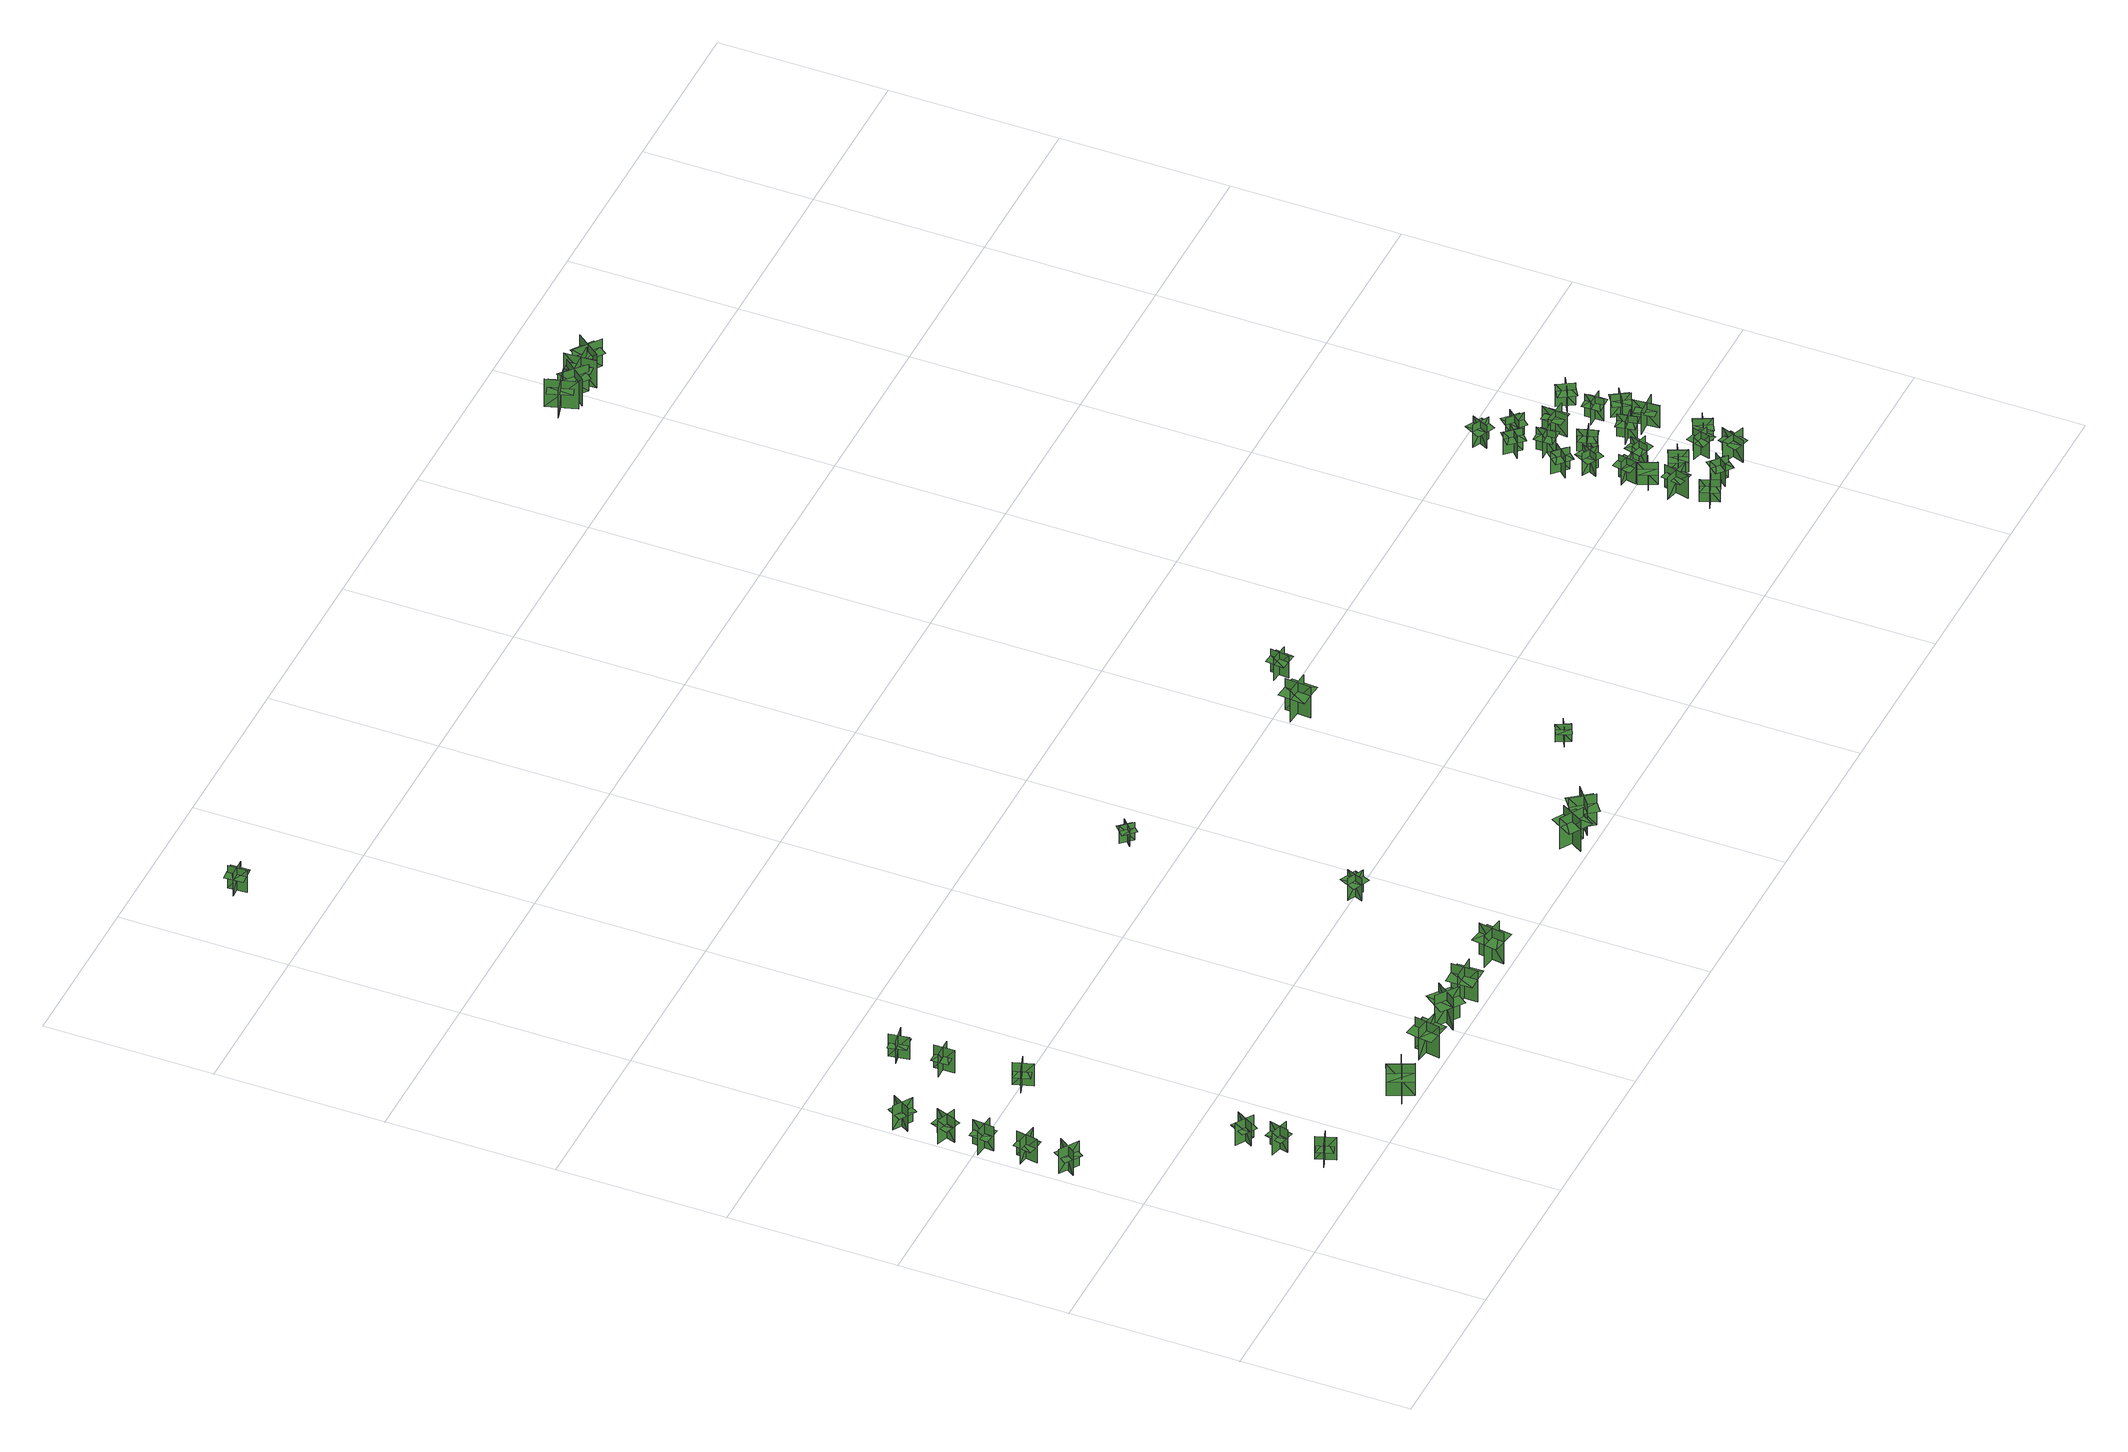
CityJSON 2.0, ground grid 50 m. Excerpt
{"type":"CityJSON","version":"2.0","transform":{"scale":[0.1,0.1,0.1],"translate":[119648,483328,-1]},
"CityObjects":{
"tree1":{"type":"SolitaryVegetationObject","geometry":[{"type":"MultiSurface","lod":"1","boundaries":[[[0,1,2]],[[0,2,3]],[[4,5,6]],[[4,6,7]],[[8,9,10]],[[8,10,11]],[[8,12,13]],[[8,13,9]]]}]},
"tree2":{"type":"SolitaryVegetationObject","geometry":[{"type":"MultiSurface","lod":"1","boundaries":[[[14,15,16]],[[14,16,17]],[[18,19,20]],[[18,20,21]],[[22,23,24]],[[22,24,25]],[[22,26,27]],[[22,27,23]]]}]},
"tree3":{"type":"SolitaryVegetationObject","geometry":[{"type":"MultiSurface","lod":"1","boundaries":[[[28,29,30]],[[28,30,31]],[[32,33,34]],[[32,34,35]],[[36,37,38]],[[36,38,39]],[[36,40,41]],[[36,41,37]]]}]},
"tree4":{"type":"SolitaryVegetationObject","geometry":[{"type":"MultiSurface","lod":"1","boundaries":[[[42,43,44]],[[42,44,45]],[[46,47,48]],[[46,48,49]],[[50,51,52]],[[50,52,53]],[[50,54,55]],[[50,55,51]]]}]},
"tree5":{"type":"SolitaryVegetationObject","geometry":[{"type":"MultiSurface","lod":"1","boundaries":[[[56,57,58]],[[56,58,59]],[[60,61,62]],[[60,62,63]],[[64,65,66]],[[64,66,67]],[[64,68,69]],[[64,69,65]]]}]},
"tree6":{"type":"SolitaryVegetationObject","geometry":[{"type":"MultiSurface","lod":"1","boundaries":[[[70,71,72]],[[70,72,73]],[[74,75,76]],[[74,76,77]],[[78,79,80]],[[78,80,81]],[[78,82,83]],[[78,83,79]]]}]},
"tree7":{"type":"SolitaryVegetationObject","geometry":[{"type":"MultiSurface","lod":"1","boundaries":[[[84,85,86]],[[84,86,87]],[[88,89,90]],[[88,90,91]],[[92,93,94]],[[92,94,95]],[[92,96,97]],[[92,97,93]]]}]},
"tree8":{"type":"SolitaryVegetationObject","geometry":[{"type":"MultiSurface","lod":"1","boundaries":[[[98,99,100]],[[98,100,101]],[[102,103,104]],[[102,104,105]],[[106,107,108]],[[106,108,109]],[[106,110,111]],[[106,111,107]]]}]},
"tree9":{"type":"SolitaryVegetationObject","geometry":[{"type":"MultiSurface","lod":"1","boundaries":[[[112,113,114]],[[112,114,115]],[[116,117,118]],[[116,118,119]],[[120,121,122]],[[120,122,123]],[[120,124,125]],[[120,125,121]]]}]},
"tree10":{"type":"SolitaryVegetationObject","geometry":[{"type":"MultiSurface","lod":"1","boundaries":[[[126,127,128]],[[126,128,129]],[[130,131,132]],[[130,132,133]],[[134,135,136]],[[134,136,137]],[[134,138,139]],[[134,139,135]]]}]},
"tree11":{"type":"SolitaryVegetationObject","geometry":[{"type":"MultiSurface","lod":"1","boundaries":[[[140,141,142]],[[140,142,143]],[[144,145,146]],[[144,146,147]],[[148,149,150]],[[148,150,151]],[[148,152,153]],[[148,153,149]]]}]},
"tree12":{"type":"SolitaryVegetationObject","geometry":[{"type":"MultiSurface","lod":"1","boundaries":[[[154,155,156]],[[154,156,157]],[[158,159,160]],[[158,160,161]],[[162,163,164]],[[162,164,165]],[[162,165,166]],[[162,166,167]]]}]},
"tree13":{"type":"SolitaryVegetationObject","geometry":[{"type":"MultiSurface","lod":"1","boundaries":[[[168,169,170]],[[168,170,171]],[[172,173,174]],[[172,174,175]],[[176,177,178]],[[176,178,179]],[[176,179,180]],[[176,180,181]]]}]},
"tree14":{"type":"SolitaryVegetationObject","geometry":[{"type":"MultiSurface","lod":"1","boundaries":[[[182,183,184]],[[182,184,185]],[[186,187,188]],[[186,188,189]],[[190,191,192]],[[190,192,193]],[[190,193,194]],[[190,194,195]]]}]},
"tree15":{"type":"SolitaryVegetationObject","geometry":[{"type":"MultiSurface","lod":"1","boundaries":[[[196,197,198]],[[196,198,199]],[[200,201,202]],[[200,202,203]],[[204,205,206]],[[204,206,207]],[[204,207,208]],[[204,208,209]]]}]},
"tree16":{"type":"SolitaryVegetationObject","geometry":[{"type":"MultiSurface","lod":"1","boundaries":[[[210,211,212]],[[210,212,213]],[[214,215,216]],[[214,216,217]],[[218,219,220]],[[218,220,221]],[[218,221,222]],[[218,222,223]]]}]},
"tree17":{"type":"SolitaryVegetationObject","geometry":[{"type":"MultiSurface","lod":"1","boundaries":[[[224,225,226]],[[224,226,227]],[[228,229,230]],[[228,230,231]],[[232,233,234]],[[232,234,235]],[[232,235,236]],[[232,236,237]]]}]},
"tree18":{"type":"SolitaryVegetationObject","geometry":[{"type":"MultiSurface","lod":"1","boundaries":[[[238,239,240]],[[238,240,241]],[[242,243,244]],[[242,244,245]],[[246,247,248]],[[246,248,249]],[[246,249,250]],[[246,250,251]]]}]},
"tree19":{"type":"SolitaryVegetationObject","geometry":[{"type":"MultiSurface","lod":"1","boundaries":[[[252,253,254]],[[252,254,255]],[[256,257,258]],[[256,258,259]],[[260,261,262]],[[260,262,263]],[[260,263,264]],[[260,264,265]]]}]},
"tree20":{"type":"SolitaryVegetationObject","geometry":[{"type":"MultiSurface","lod":"1","boundaries":[[[266,267,268]],[[266,268,269]],[[270,271,272]],[[270,272,273]],[[274,275,276]],[[274,276,277]],[[274,277,278]],[[274,278,279]]]}]},
"tree21":{"type":"SolitaryVegetationObject","geometry":[{"type":"MultiSurface","lod":"1","boundaries":[[[280,281,282]],[[280,282,283]],[[284,285,286]],[[284,286,287]],[[288,289,290]],[[288,290,291]],[[288,291,292]],[[288,292,293]]]}]},
"tree22":{"type":"SolitaryVegetationObject","geometry":[{"type":"MultiSurface","lod":"1","boundaries":[[[294,295,296]],[[294,296,297]],[[298,299,300]],[[298,300,301]],[[302,303,304]],[[302,304,305]],[[302,305,306]],[[302,306,307]]]}]},
"tree23":{"type":"SolitaryVegetationObject","geometry":[{"type":"MultiSurface","lod":"1","boundaries":[[[308,309,310]],[[308,310,311]],[[312,313,314]],[[312,314,315]],[[316,317,318]],[[316,318,319]],[[316,319,320]],[[316,320,321]]]}]},
"tree24":{"type":"SolitaryVegetationObject","geometry":[{"type":"MultiSurface","lod":"1","boundaries":[[[322,323,324]],[[322,324,325]],[[326,327,328]],[[326,328,329]],[[330,331,332]],[[330,332,333]],[[330,333,334]],[[330,334,335]]]}]},
"tree25":{"type":"SolitaryVegetationObject","geometry":[{"type":"MultiSurface","lod":"1","boundaries":[[[336,337,338]],[[336,338,339]],[[340,341,342]],[[340,342,343]],[[344,345,346]],[[344,346,347]],[[344,347,348]],[[344,348,349]]]}]},
"tree26":{"type":"SolitaryVegetationObject","geometry":[{"type":"MultiSurface","lod":"1","boundaries":[[[350,351,352]],[[350,352,353]],[[354,355,356]],[[354,356,357]],[[358,359,360]],[[358,360,361]],[[358,361,362]],[[358,362,363]]]}]},
"tree27":{"type":"SolitaryVegetationObject","geometry":[{"type":"MultiSurface","lod":"1","boundaries":[[[364,365,366]],[[364,366,367]],[[368,369,370]],[[368,370,371]],[[372,373,374]],[[372,374,375]],[[372,375,376]],[[372,376,377]]]}]},
"tree28":{"type":"SolitaryVegetationObject","geometry":[{"type":"MultiSurface","lod":"1","boundaries":[[[378,379,380]],[[378,380,381]],[[382,383,384]],[[382,384,385]],[[386,387,388]],[[386,388,389]],[[386,389,390]],[[386,390,391]]]}]},
"tree29":{"type":"SolitaryVegetationObject","geometry":[{"type":"MultiSurface","lod":"1","boundaries":[[[392,393,394]],[[392,394,395]],[[396,397,398]],[[396,398,399]],[[400,401,402]],[[400,402,403]],[[400,403,404]],[[400,404,405]]]}]},
"tree30":{"type":"SolitaryVegetationObject","geometry":[{"type":"MultiSurface","lod":"1","boundaries":[[[406,407,408]],[[406,408,409]],[[410,411,412]],[[410,412,413]],[[414,415,416]],[[414,416,417]],[[414,417,418]],[[414,418,419]]]}]},
"tree31":{"type":"SolitaryVegetationObject","geometry":[{"type":"MultiSurface","lod":"1","boundaries":[[[420,421,422]],[[420,422,423]],[[424,425,426]],[[424,426,427]],[[428,429,430]],[[428,430,431]],[[428,431,432]],[[428,432,433]]]}]},
"tree32":{"type":"SolitaryVegetationObject","geometry":[{"type":"MultiSurface","lod":"1","boundaries":[[[434,435,436]],[[434,436,437]],[[438,439,440]],[[438,440,441]],[[442,443,444]],[[442,444,445]],[[442,445,446]],[[442,446,447]]]}]},
"tree33":{"type":"SolitaryVegetationObject","geometry":[{"type":"MultiSurface","lod":"1","boundaries":[[[448,449,450]],[[448,450,451]],[[452,453,454]],[[452,454,455]],[[456,457,458]],[[456,458,459]],[[456,459,460]],[[456,460,461]]]}]},
"tree34":{"type":"SolitaryVegetationObject","geometry":[{"type":"MultiSurface","lod":"1","boundaries":[[[462,463,464]],[[462,464,465]],[[466,467,468]],[[466,468,469]],[[470,471,472]],[[470,472,473]],[[470,473,474]],[[470,474,475]]]}]},
"tree35":{"type":"SolitaryVegetationObject","geometry":[{"type":"MultiSurface","lod":"1","boundaries":[[[476,477,478]],[[476,478,479]],[[480,481,482]],[[480,482,483]],[[484,485,486]],[[484,486,487]],[[484,487,488]],[[484,488,489]]]}]},
"tree36":{"type":"SolitaryVegetationObject","geometry":[{"type":"MultiSurface","lod":"1","boundaries":[[[490,491,492]],[[490,492,493]],[[494,495,496]],[[494,496,497]],[[498,499,500]],[[498,500,501]],[[498,501,502]],[[498,502,503]]]}]},
"tree37":{"type":"SolitaryVegetationObject","geometry":[{"type":"MultiSurface","lod":"1","boundaries":[[[504,505,506]],[[504,506,507]],[[508,509,510]],[[508,510,511]],[[512,513,514]],[[512,514,515]],[[512,515,516]],[[512,516,517]]]}]},
"tree38":{"type":"SolitaryVegetationObject","geometry":[{"type":"MultiSurface","lod":"1","boundaries":[[[518,519,520]],[[518,520,521]],[[522,523,524]],[[522,524,525]],[[526,527,528]],[[526,528,529]],[[526,529,530]],[[526,530,531]]]}]},
"tree39":{"type":"SolitaryVegetationObject","geometry":[{"type":"MultiSurface","lod":"1","boundaries":[[[532,533,534]],[[532,534,535]],[[536,537,538]],[[536,538,539]],[[540,541,542]],[[540,542,543]],[[540,543,544]],[[540,544,545]]]}]},
"tree40":{"type":"SolitaryVegetationObject","geometry":[{"type":"MultiSurface","lod":"1","boundaries":[[[546,547,548]],[[546,548,549]],[[550,551,552]],[[550,552,553]],[[554,555,556]],[[554,556,557]],[[554,557,558]],[[554,558,559]]]}]},
"tree41":{"type":"SolitaryVegetationObject","geometry":[{"type":"MultiSurface","lod":"1","boundaries":[[[560,561,562]],[[560,562,563]],[[564,565,566]],[[564,566,567]],[[568,569,570]],[[568,570,571]],[[568,571,572]],[[568,572,573]]]}]},
"tree42":{"type":"SolitaryVegetationObject","geometry":[{"type":"MultiSurface","lod":"1","boundaries":[[[574,575,576]],[[574,576,577]],[[578,579,580]],[[578,580,581]],[[582,583,584]],[[582,584,585]],[[582,585,586]],[[582,586,587]]]}]},
"tree43":{"type":"SolitaryVegetationObject","geometry":[{"type":"MultiSurface","lod":"1","boundaries":[[[588,589,590]],[[588,590,591]],[[592,593,594]],[[592,594,595]],[[596,597,598]],[[596,598,599]],[[596,599,600]],[[596,600,601]]]}]},
"tree44":{"type":"SolitaryVegetationObject","geometry":[{"type":"MultiSurface","lod":"1","boundaries":[[[602,603,604]],[[602,604,605]],[[606,607,608]],[[606,608,609]],[[610,611,612]],[[610,612,613]],[[610,613,614]],[[610,614,615]]]}]},
"tree45":{"type":"SolitaryVegetationObject","geometry":[{"type":"MultiSurface","lod":"1","boundaries":[[[616,617,618]],[[616,618,619]],[[620,621,622]],[[620,622,623]],[[624,625,626]],[[624,626,627]],[[624,627,628]],[[624,628,629]]]}]},
"tree46":{"type":"SolitaryVegetationObject","geometry":[{"type":"MultiSurface","lod":"1","boundaries":[[[630,631,632]],[[630,632,633]],[[634,635,636]],[[634,636,637]],[[638,639,640]],[[638,640,641]],[[638,641,642]],[[638,642,643]]]}]},
"tree47":{"type":"SolitaryVegetationObject","geometry":[{"type":"MultiSurface","lod":"1","boundaries":[[[644,645,646]],[[644,646,647]],[[648,649,650]],[[648,650,651]],[[652,653,654]],[[652,654,655]],[[652,655,656]],[[652,656,657]]]}]},
"tree48":{"type":"SolitaryVegetationObject","geometry":[{"type":"MultiSurface","lod":"1","boundaries":[[[658,659,660]],[[658,660,661]],[[662,663,664]],[[662,664,665]],[[666,667,668]],[[666,668,669]],[[666,669,670]],[[666,670,671]]]}]},
"tree49":{"type":"SolitaryVegetationObject","geometry":[{"type":"MultiSurface","lod":"1","boundaries":[[[672,673,674]],[[672,674,675]],[[676,677,678]],[[676,678,679]],[[680,681,682]],[[680,682,683]],[[680,683,684]],[[680,684,685]]]}]},
"tree50":{"type":"SolitaryVegetationObject","geometry":[{"type":"MultiSurface","lod":"1","boundaries":[[[686,687,688]],[[686,688,689]],[[690,691,692]],[[690,692,693]],[[694,695,696]],[[694,696,697]],[[694,697,698]],[[694,698,699]]]}]},
"tree51":{"type":"SolitaryVegetationObject","geometry":[{"type":"MultiSurface","lod":"1","boundaries":[[[700,701,702]],[[700,702,703]],[[704,705,706]],[[704,706,707]],[[708,709,710]],[[708,710,711]],[[708,711,712]],[[708,712,713]]]}]}
},
"vertices":[
[27,760,4],[80,724,4],[80,724,88],[27,760,88],[35,721,4],[35,721,88],[71,774,88],[71,774,4],[32,760,56],[78,729,56],[93,750,56],[46,782,56],[16,738,56],[63,706,56],
[52,894,6],[41,830,6],[41,830,89],[52,894,89],[19,870,6],[19,870,89],[82,859,89],[82,859,6],[53,889,57],[44,834,57],[70,830,57],[79,885,57],[27,894,57],[17,839,57],
[40,956,7],[46,1020,7],[46,1020,90],[40,956,90],[71,981,7],[71,981,90],[7,988,90],[7,988,7],[38,960,58],[43,1016,58],[17,1018,58],[12,963,58],[64,957,58],[70,1013,58],
[29,1065,8],[50,1126,8],[50,1126,91],[29,1065,91],[65,1083,8],[65,1083,91],[5,1104,91],[5,1104,8],[28,1070,59],[47,1123,59],[22,1131,59],[3,1079,59],[53,1061,59],[72,1114,59],
[390,140,5],[334,120,5],[334,120,83],[390,140,83],[356,156,5],[356,156,83],[376,100,83],[376,100,5],[388,137,53],[338,119,53],[346,96,53],[396,114,53],[379,161,53],[330,143,53],
[11,1238,8],[66,1204,8],[66,1204,91],[11,1238,91],[21,1199,8],[21,1199,91],[54,1253,91],[54,1253,8],[16,1238,59],[64,1209,59],[77,1231,59],[29,1260,59],[2,1215,59],[50,1186,59],
[352,233,5],[367,291,5],[367,291,83],[352,233,83],[384,252,5],[384,252,83],[326,267,83],[326,267,5],[350,237,53],[363,288,53],[340,294,53],[327,243,53],[375,231,53],[388,281,53],
[338,334,5],[369,385,5],[369,385,83],[338,334,83],[374,343,5],[374,343,83],[323,374,83],[323,374,5],[338,338,53],[365,383,53],[344,396,53],[317,351,53],[359,325,53],[387,370,53],
[344,1005,11],[287,985,11],[287,985,88],[344,1005,88],[310,1021,11],[310,1021,88],[329,964,88],[329,964,11],[341,1001,59],[291,984,59],[299,961,59],[349,978,59],[332,1025,59],[283,1008,59],
[321,1217,10],[261,1215,10],[261,1215,88],[321,1217,88],[293,1242,10],[293,1242,88],[295,1182,88],[295,1182,10],[317,1214,58],[264,1212,58],[265,1188,58],[318,1190,58],[316,1239,58],[264,1238,58],
[284,1372,13],[295,1313,13],[295,1313,90],[284,1372,90],[263,1341,13],[263,1341,90],[322,1352,90],[322,1352,13],[287,1369,61],[297,1317,61],[321,1321,61],[311,1373,61],[262,1364,61],[272,1312,61],
[663,37,3],[733,69,3],[733,69,111],[663,37,111],[711,18,3],[679,89,3],[679,89,111],[711,18,111],[711,18,81],[746,34,81],[714,105,81],[679,89,81],[644,73,81],[676,2,81],
[892,98,3],[880,22,3],[880,22,111],[892,98,111],[850,68,3],[927,56,3],[927,56,111],[850,68,111],[850,68,81],[844,30,81],[921,18,81],[927,56,81],[933,94,81],[857,107,81],
[996,86,3],[1058,40,3],[1058,40,111],[996,86,111],[1003,35,3],[1049,97,3],[1049,97,111],[1003,35,111],[1003,35,81],[1034,12,81],[1080,74,81],[1049,97,81],[1018,120,81],[972,58,81],
[1172,62,4],[1094,61,4],[1094,61,112],[1172,62,112],[1135,98,4],[1136,21,4],[1136,21,112],[1135,98,112],[1135,98,82],[1096,98,82],[1097,20,82],[1136,21,82],[1175,21,82],[1174,98,82],
[212,3270,21],[215,3215,21],[215,3215,98],[212,3270,98],[187,3243,21],[242,3246,21],[242,3246,98],[187,3243,98],[187,3243,76],[189,3215,76],[244,3219,76],[242,3246,76],[241,3274,76],[185,3270,76],
[1308,21,5],[1319,98,5],[1319,98,113],[1308,21,113],[1350,52,5],[1273,63,5],[1273,63,113],[1350,52,113],[1350,52,83],[1355,90,83],[1279,101,83],[1273,63,83],[1267,25,83],[1344,14,83],
[1377,507,11],[1427,484,11],[1427,484,88],[1377,507,88],[1390,472,11],[1412,523,11],[1412,523,88],[1390,472,88],[1390,472,67],[1415,461,67],[1438,511,67],[1412,523,67],[1387,534,67],[1364,484,67],
[1350,1132,12],[1382,1163,12],[1382,1163,73],[1350,1132,73],[1380,1131,12],[1349,1163,12],[1349,1163,73],[1380,1131,73],[1380,1131,56],[1396,1146,56],[1365,1178,56],[1349,1163,56],[1333,1148,56],[1364,1116,56],
[1875,37,5],[1809,77,5],[1809,77,112],[1875,37,112],[1863,88,5],[1823,21,5],[1823,21,112],[1863,88,112],[1863,88,82],[1830,108,82],[1790,41,82],[1823,21,82],[1856,1,82],[1896,68,82],
[1892,33,4],[1953,81,4],[1953,81,112],[1892,33,112],[1943,27,4],[1895,88,4],[1895,88,112],[1943,27,112],[1943,27,82],[1973,50,82],[1926,112,82],[1895,88,82],[1865,64,82],[1912,3,82],
[2203,236,8],[2243,256,8],[2243,256,69],[2203,236,69],[2231,227,8],[2211,266,8],[2211,266,69],[2231,227,69],[2231,227,52],[2251,237,52],[2231,276,52],[2211,266,52],[2191,256,52],[2211,217,52],
[2069,939,18],[1992,945,18],[1992,945,126],[2069,939,126],[2036,979,18],[2030,901,18],[2030,901,126],[2036,979,126],[2036,979,96],[1998,982,96],[1991,904,96],[2030,901,96],[2069,898,96],[2075,975,96],
[2193,1051,15],[2138,1057,15],[2138,1057,92],[2193,1051,92],[2170,1079,15],[2164,1024,15],[2164,1024,92],[2170,1079,92],[2170,1079,70],[2142,1082,70],[2136,1027,70],[2164,1024,70],[2191,1021,70],[2197,1076,70],
[3306,264,11],[3286,316,11],[3286,316,88],[3306,264,88],[3321,298,11],[3270,278,11],[3270,278,88],[3321,298,88],[3321,298,66],[3311,324,66],[3260,304,66],[3270,278,66],[3280,252,66],[3331,272,66],
[2394,3302,26],[2420,3212,26],[2420,3212,120],[2394,3302,120],[2364,3247,26],[2364,3247,120],[2454,3272,120],[2454,3272,26],[2396,3294,95],[2367,3284,95],[2390,3215,95],[2419,3225,95],[2449,3234,95],[2426,3304,95],
[3302,424,13],[3284,348,13],[3284,348,91],[3302,424,91],[3257,396,13],[3257,396,91],[3333,378,91],[3333,378,13],[3300,417,70],[3275,422,70],[3263,362,70],[3289,357,70],[3314,352,70],[3325,412,70],
[3269,457,15],[3319,481,15],[3319,481,91],[3269,457,91],[3303,444,15],[3280,494,15],[3280,494,91],[3303,444,91],[3303,444,70],[3328,456,70],[3305,506,70],[3280,494,70],[3255,483,70],[3278,433,70],
[2498,3217,28],[2427,3277,28],[2427,3277,121],[2498,3217,121],[2493,3279,28],[2493,3279,121],[2433,3208,121],[2433,3208,28],[2492,3222,96],[2511,3247,96],[2454,3291,96],[2435,3267,96],[2416,3242,96],[2473,3198,96],
[3293,554,14],[3282,500,14],[3282,500,91],[3293,554,91],[3262,534,14],[3316,524,14],[3316,524,91],[3262,534,91],[3262,534,69],[3257,506,69],[3311,496,69],[3316,524,69],[3322,551,69],[3267,561,69],
[3268,687,14],[3228,725,14],[3228,725,91],[3268,687,91],[3267,724,14],[3229,683,14],[3229,683,91],[3267,724,91],[3267,724,69],[3247,743,69],[3209,702,69],[3229,683,69],[3249,665,69],[3287,705,69],
[3255,645,15],[3304,619,15],[3304,619,92],[3255,645,92],[3266,610,15],[3292,659,15],[3292,659,92],[3266,610,92],[3266,610,71],[3291,597,71],[3316,646,71],[3292,659,71],[3267,672,71],[3242,623,71],
[3410,285,10],[3367,319,10],[3367,319,87],[3410,285,87],[3406,321,10],[3372,278,10],[3372,278,87],[3406,321,87],[3406,321,65],[3385,339,65],[3350,296,65],[3372,278,65],[3393,261,65],[3428,304,65],
[2518,3203,28],[2513,3296,28],[2513,3296,122],[2518,3203,122],[2560,3250,28],[2560,3250,122],[2467,3245,122],[2467,3245,28],[2518,3211,97],[2549,3214,97],[2542,3286,97],[2511,3284,97],[2480,3281,97],[2487,3208,97],
[3398,429,12],[3348,405,12],[3348,405,89],[3398,429,89],[3363,441,12],[3387,391,12],[3387,391,89],[3363,441,89],[3363,441,67],[3338,429,67],[3362,380,67],[3387,391,67],[3412,403,67],[3388,453,67],
[3285,831,19],[3247,872,19],[3247,872,96],[3285,831,96],[3286,868,19],[3246,831,19],[3246,831,96],[3286,868,96],[3286,868,74],[3268,889,74],[3227,851,74],[3246,831,74],[3264,810,74],[3305,848,74],
[3361,502,12],[3375,556,12],[3375,556,89],[3361,502,89],[3393,521,12],[3339,535,12],[3339,535,89],[3393,521,89],[3393,521,68],[3400,548,68],[3346,561,68],[3339,535,68],[3332,508,68],[3386,494,68],
[3311,747,14],[3309,802,14],[3309,802,91],[3311,747,91],[3337,774,14],[3281,771,14],[3281,771,91],[3337,774,91],[3337,774,70],[3335,801,70],[3280,799,70],[3281,771,70],[3282,744,70],[3338,746,70],
[2609,3226,28],[2535,3282,28],[2535,3282,122],[2609,3226,122],[2600,3288,28],[2600,3288,122],[2544,3213,122],[2544,3213,28],[2602,3231,97],[2620,3256,97],[2560,3298,97],[2543,3272,97],[2525,3247,97],[2585,3205,97],
[3242,959,19],[3291,934,19],[3291,934,96],[3242,959,96],[3253,923,19],[3278,973,19],[3278,973,96],[3253,923,96],[3253,923,74],[3278,911,74],[3303,960,74],[3278,973,74],[3253,985,74],[3228,936,74],
[3361,646,15],[3344,699,15],[3344,699,92],[3361,646,92],[3378,679,15],[3325,662,15],[3325,662,92],[3378,679,92],[3378,679,70],[3369,705,70],[3317,688,70],[3325,662,70],[3334,636,70],[3386,653,70],
[3485,381,20],[3431,395,20],[3431,395,97],[3485,381,97],[3466,413,20],[3453,360,20],[3453,360,97],[3466,413,97],[3466,413,76],[3439,420,76],[3426,367,76],[3453,360,76],[3479,353,76],[3493,406,76],
[3476,270,17],[3502,343,17],[3502,343,95],[3476,270,95],[3523,293,17],[3523,293,95],[3450,319,95],[3450,319,17],[3478,276,74],[3503,269,74],[3521,327,74],[3496,334,74],[3472,342,74],[3454,284,74],
[3307,891,16],[3349,855,16],[3349,855,93],[3307,891,93],[3309,854,16],[3345,896,16],[3345,896,93],[3309,854,93],[3309,854,71],[3330,836,71],[3366,878,71],[3345,896,71],[3324,914,71],[3288,872,71],
[3378,742,24],[3385,819,24],[3385,819,101],[3378,742,101],[3418,776,24],[3418,776,101],[3341,782,101],[3341,782,24],[3379,749,81],[3405,747,81],[3407,808,81],[3381,809,81],[3356,810,81],[3353,750,81],
[3446,568,22],[3437,623,22],[3437,623,99],[3446,568,99],[3468,598,22],[3413,588,22],[3413,588,99],[3468,598,99],[3468,598,78],[3463,625,78],[3408,616,78],[3413,588,78],[3418,561,78],[3472,571,78],
[3536,417,19],[3487,392,19],[3487,392,96],[3536,417,96],[3501,429,19],[3527,380,19],[3527,380,96],[3501,429,96],[3501,429,75],[3477,416,75],[3502,367,75],[3527,380,75],[3551,392,75],[3526,442,75],
[3514,532,21],[3509,609,21],[3509,609,99],[3514,532,99],[3548,571,21],[3548,571,99],[3471,566,99],[3471,566,21],[3513,538,78],[3539,541,78],[3533,601,78],[3507,599,78],[3481,596,78],[3488,536,78],
[3479,680,23],[3478,735,23],[3478,735,100],[3479,680,100],[3504,706,23],[3449,705,23],[3449,705,100],[3504,706,100],[3504,706,79],[3504,734,79],[3449,733,79],[3449,705,79],[3450,678,79],[3505,679,79],
[3538,662,22],[3492,632,22],[3492,632,99],[3538,662,99],[3502,670,22],[3532,623,22],[3532,623,99],[3502,670,99],[3502,670,78],[3479,655,78],[3509,609,78],[3532,623,78],[3555,638,78],[3525,685,78],
[3511,776,23],[3482,823,23],[3482,823,100],[3511,776,100],[3520,811,23],[3472,783,23],[3472,783,100],[3520,811,100],[3520,811,78],[3505,835,78],[3458,806,78],[3472,783,78],[3487,759,78],[3534,788,78]
]}
